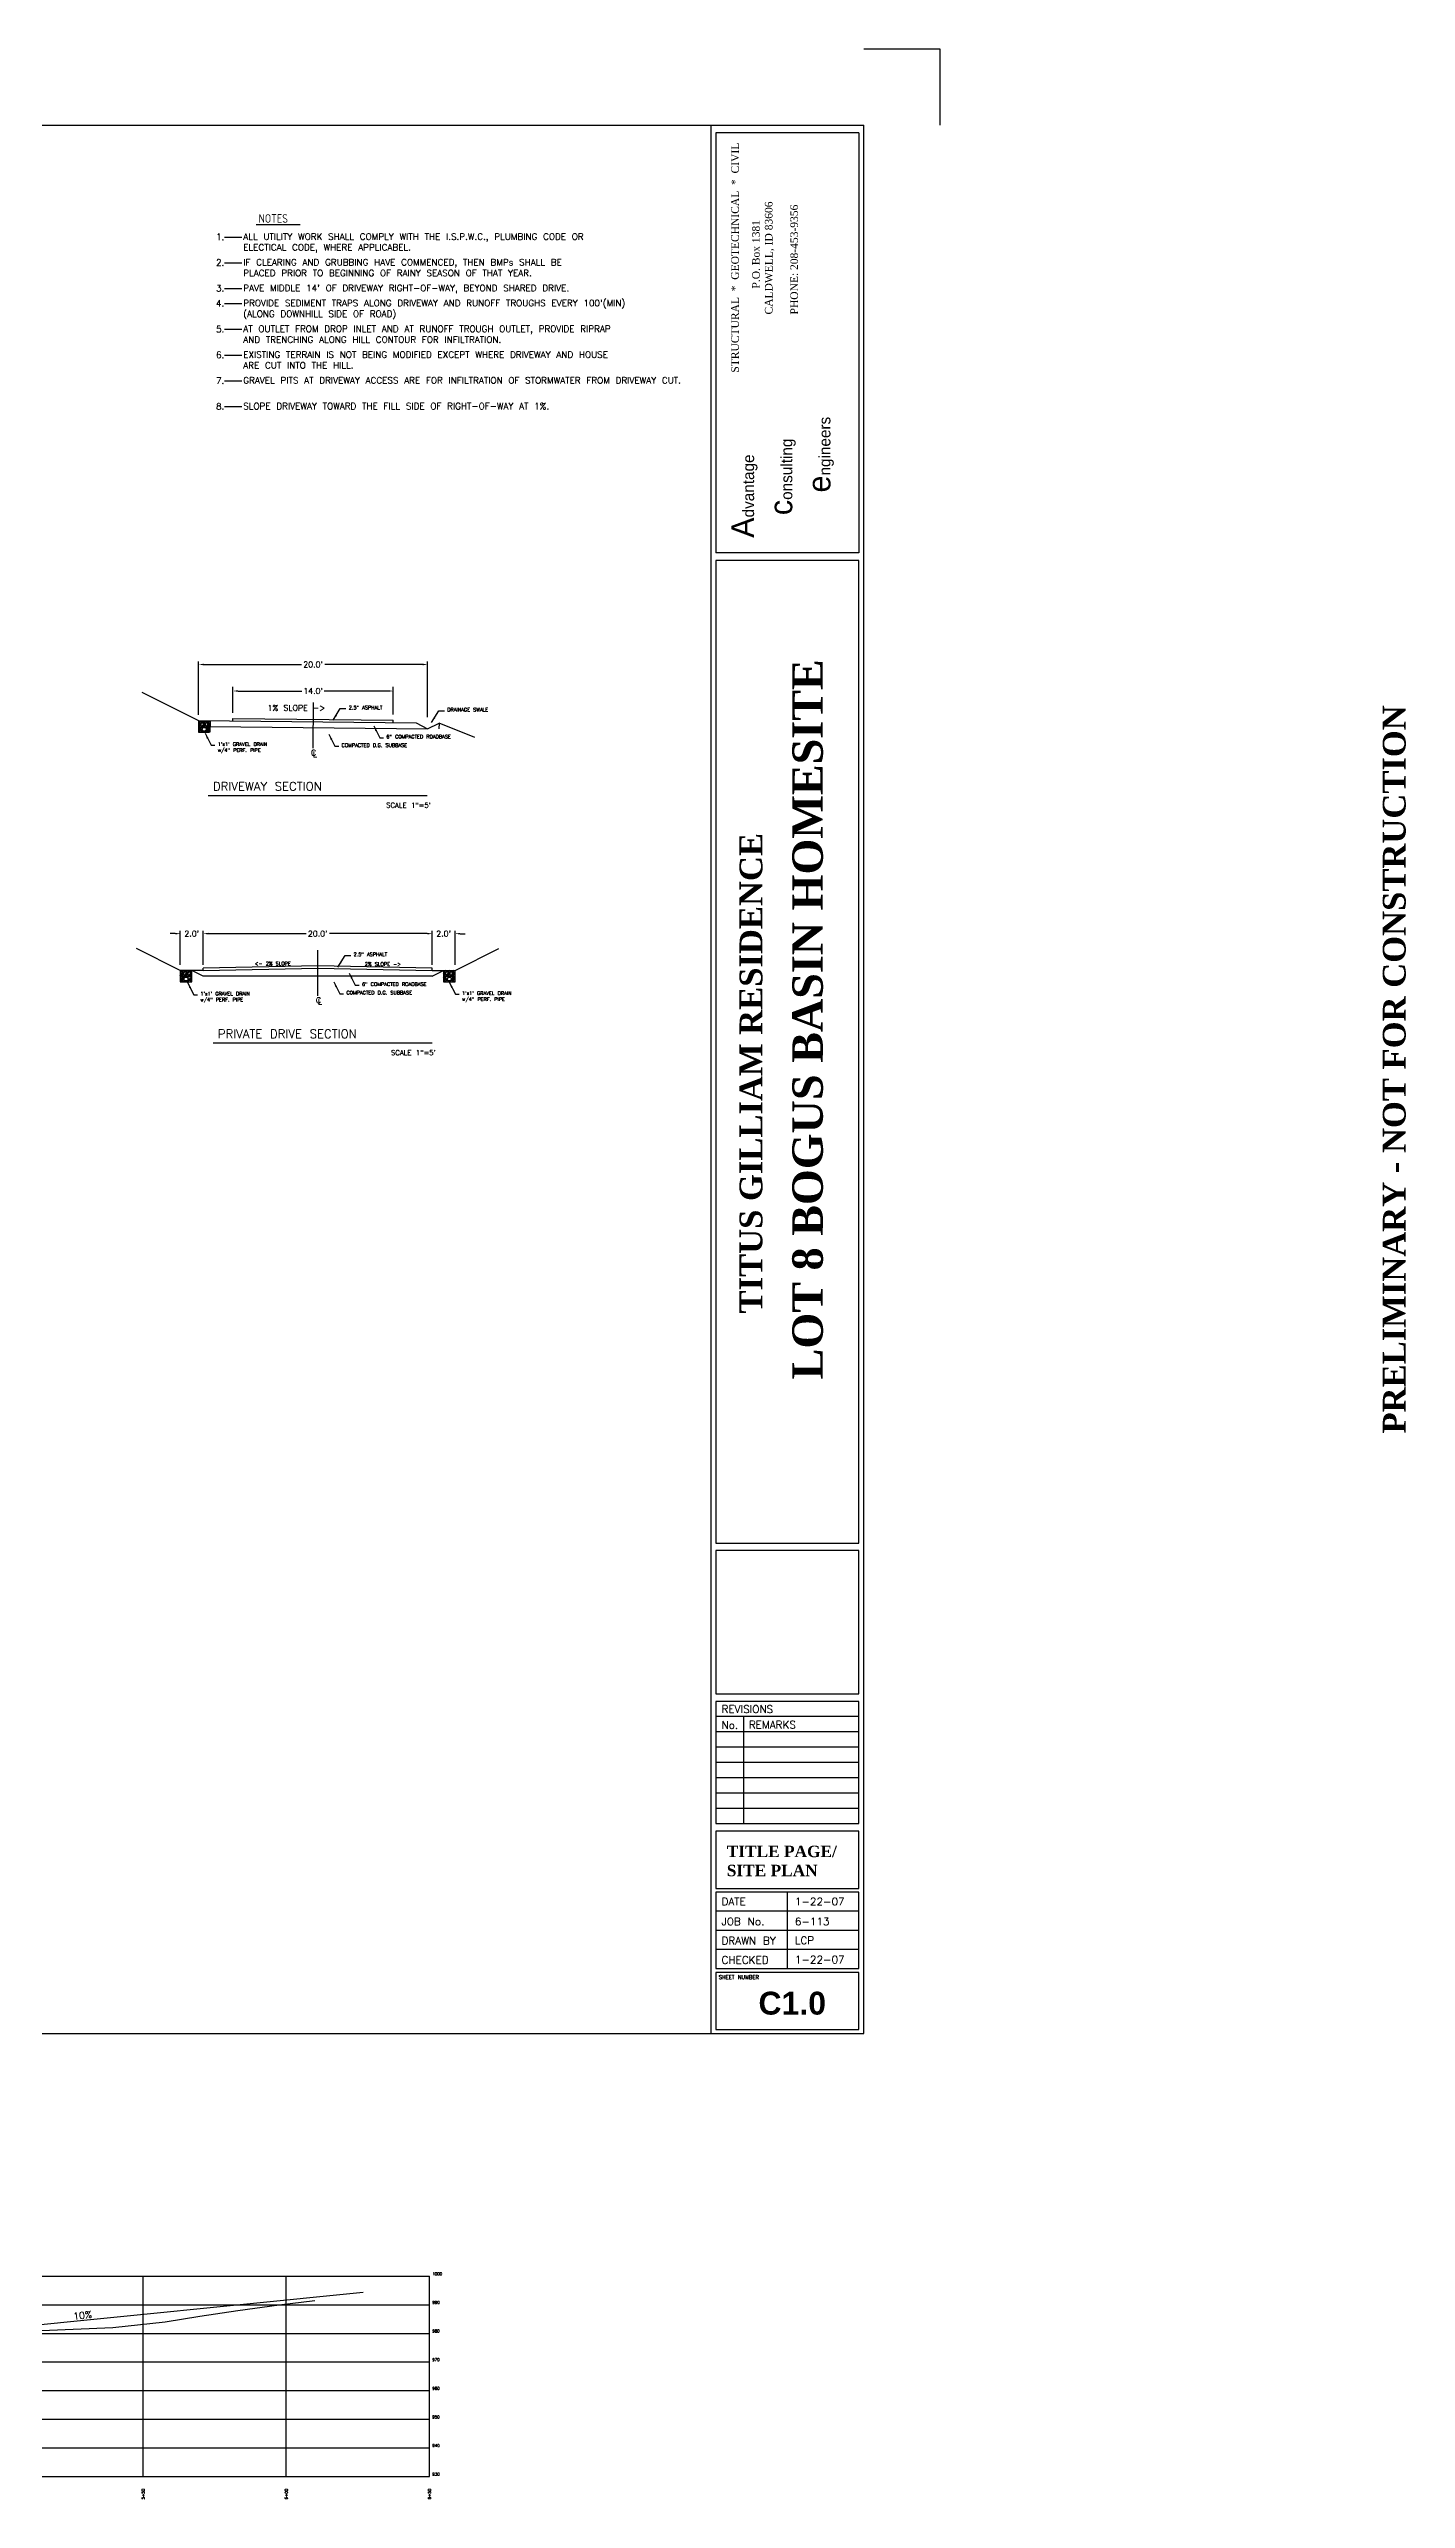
# Model space of a CAD drawing. Header units: inches. Extents: x 798 to 1921, y 392 to 1318.
# Drawn here: x 1447 to 1921, y 396 to 1252 of the extents above; entities that cross this region are included whole.
import ezdxf
from ezdxf.enums import TextEntityAlignment as Align

# ---------------------------------------------------------------- set-up
doc = ezdxf.new("R2010")
doc.units = ezdxf.units.IN
doc.header["$MEASUREMENT"] = 0
for name, color, linetype in [('D-TEXT', 1, 'Continuous'), ('D-VERT ALIGN', 5, 'Continuous'), ('Dim', 2, 'Continuous'), ('GRID', 9, 'Continuous'), ('GRIDTEXT', 7, 'Continuous'), ('Object', 4, 'Continuous'), ('Rebar', 5, 'Continuous'), ('S-EXISTING GRADE', 1, 'Continuous'), ('Text', 3, 'Continuous')]:
    doc.layers.add(name, color=color, linetype=linetype)
doc.styles.add('ARCHSTYL', font='ARCHSTYL.SHX')
doc.styles.get("Standard").update_dxf_attribs({"font": 'txt.shx', "height": 2})
doc.dimstyles.get("Standard").update_dxf_attribs({"dimtxt": 1.5, "dimasz": 0.75, "dimexe": 0.18, "dimexo": 0.0625, "dimgap": 0.09, "dimtad": 0, "dimtih": 1, "dimtoh": 1, "dimzin": 0, "dimdsep": 46, "dimtxsty": 'Standard', "dimcen": 0.09, "dimadec": 0, "dimazin": 0, "dimtfac": 1, "dimtofl": 0, "dimtmove": 0, "dimatfit": 3, "dimfxl": 1, "dimtolj": 1, "dimtzin": 0, "dimarcsym": 0})
pattern_1 = [(228.0128, (1.08, 1.5), (-11.999997348, -13.5000020124), [0.201804, -19.978632]), (184.9697, (0.945, 1.35), (18.0000015773, 1.4999869605), [0.346302, -34.2838875]), (132.5104, (0.6, 1.32), (14.9999860775, -16.500013011), [0.244182, -24.174048]), (267.2737, (0.015, 0.945), (1.4999940266, 30.0000004425), [0.315357, -31.220337]), (292.8337, (0, 0.63), (-7.5000148582, 17.9999946177), [0.3092325, -30.6140595]), (357.2737, (0.12, 0.345), (-30.0000004425, 1.4999940266), [0.315357, -31.220337]), (37.6942, (0.435, 0.33), (-19.5000110184, -14.9999856077), [0.4170435, -41.2872735]), (72.2553, (0.765, 0.585), (10.500016144, 32.9999943469), [0.393732, -38.9794815]), (121.4296, (0.885, 0.96), (-12.0000123513, 19.4999925547), [0.316425, -31.3261095]), (175.2364, (0.72, 1.23), (16.5000014195, -1.499987299), [0.361248, -17.7011445]), (222.3974, (0.36, 1.26), (-18.0000110266, -16.499988123), [0.467172, -46.2500625]), (138.8141, (1.5, 0.93), (-10.50000442, 8.99999597), [0.1594515, -15.785766]), (171.4692, (1.38, 1.035), (19.4999974272, -3.000011865), [0.3033555, -30.0322665]), (225, (1.08, 1.08), (-2e-16, -1.50000046), [0.2121315, -1.909188]), (203.1986, (0.975, 1.26), (7.499999596, 3.000001988), [0.114237, -11.3094225]), (291.8014, (0.87, 1.215), (-1.499999866, 4.50000041), [0.1615545, -7.916193]), (30.9638, (0.93, 1.065), (4.499997033, 3.000003725), [0.2623935, -8.4840345]), (161.5651, (1.155, 1.2), (3.00000065, -1.4999976), [0.1897365, -4.5536805]), (16.3895, (0, 1.215), (15.0000032976, 4.4999890647), [0.2658, -26.3142675]), (70.3462, (0.255, 1.29), (-5.999992871, -16.5000032034), [0.2229915, -22.076112]), (293.1986, (1.155, 1.5), (-3.000001988, 7.499999596), [0.2284725, -11.195187]), (343.6105, (1.245, 1.29), (-15.0000032976, 4.4999890647), [0.2658, -26.3142675]), (339.444, (0, 0.285), (-7.500002767, 2.999993995), [0.25632, -12.559686]), (294.7751, (0.24, 0.195), (-7.499988284, 16.500005133), [0.214767, -21.2619645]), (66.8014, (1.17, 0), (3.000001988, 7.499999596), [0.2284725, -11.195187]), (17.354, (1.26, 0.21), (-19.5000030286, -5.9999917534), [0.2514465, -24.893136]), (69.444, (0.435, 0), (-2.999993995, -7.500002767), [0.12816, -12.687846]), (101.3099, (1.08, 0), (-1.49999645, 6.00000113), [0.076485, -7.5720435]), (165.9638, (1.065, 0.075), (4.50000082, -1.499997086), [0.3092325, -5.875425]), (186.009, (0.765, 0.15), (14.9999996264, 1.4999989762), [0.286575, -28.3708845]), (303.6901, (0.93, 0.93), (-1.500002, 2.99999934), [0.216333, -5.1919935]), (353.1572, (1.05, 0.75), (25.4999990482, -3.0000119969), [0.377691, -37.3913445]), (60.9454, (1.425, 0.705), (-6.000000041, -10.500000577), [0.154434, -15.289011]), (90, (1.5, 0.84), (-1.5, 1.5), [0.09, -1.41]), (120.2564, (0.735, 0.195), (5.99999233, -10.500003684), [0.208386, -20.63028]), (48.0128, (0.63, 0.375), (11.999997348, 13.5000020124), [0.403608, -19.776828]), (0, (0.9, 0.675), (1.5, 1.5), [0.39, -1.11]), (325.3048, (1.29, 0.675), (-14.9999913885, 10.5000129144), [0.237171, -23.479911]), (254.0546, (1.485, 0.54), (-1.499999834, -6.00000019), [0.218403, -10.701762]), (207.646, (1.425, 0.33), (-28.4999937108, -15.0000115698), [0.3555975, -35.204211]), (175.4261, (1.11, 0.165), (-19.5000008375, 1.4999922017), [0.3761985, -37.243611])]

# ---------------------------------------------------------------- blocks, each defined once
blk = doc.blocks.new('*D8')
at = {"layer": 'Defpoints', "color": 0}
for p in [(1499.23, 1037.22), (1499.23, 1017.59), (1579.22, 1016.79)]:
    blk.add_point(p, dxfattribs=at)
at = {"layer": 'Dim', "color": 0, "lineweight": -2}
for p, q in [((1499.23, 1019.59), (1499.23, 1038.22)), ((1500.98, 1037.22), (1535.16, 1037.22)), ((1577.47, 1037.22), (1543.29, 1037.22)), ((1579.22, 1018.79), (1579.22, 1038.22))]:
    blk.add_line(p, q, dxfattribs=at)
at = {"layer": 'Dim', "color": 0}
for points in [[(1500.98, 1037.51), (1500.98, 1036.92), (1499.23, 1037.22)], [(1577.47, 1037.51), (1577.47, 1036.92), (1579.22, 1037.22)]]:
    blk.add_solid(points, dxfattribs=at)
at = {"layer": 'Dim', "color": 0, "insert": (1539.23, 1037.22), "char_height": 2, "attachment_point": 5}
blk.add_mtext("\\A1;20.0'", dxfattribs=at)
blk = doc.blocks.new('*D9')
at = {"layer": 'Defpoints', "color": 0}
for p in [(1511.24, 1027.95), (1511.24, 1018.31), (1567.23, 1017.75)]:
    blk.add_point(p, dxfattribs=at)
at = {"layer": 'Dim', "color": 0, "lineweight": -2}
for p, q in [((1511.24, 1020.31), (1511.24, 1029.45)), ((1512.99, 1027.95), (1535.33, 1027.95)), ((1565.48, 1027.95), (1543.13, 1027.95)), ((1567.23, 1019.75), (1567.23, 1029.45))]:
    blk.add_line(p, q, dxfattribs=at)
at = {"layer": 'Dim', "color": 0}
for points in [[(1512.99, 1028.25), (1512.99, 1027.66), (1511.24, 1027.95)], [(1565.48, 1028.25), (1565.48, 1027.66), (1567.23, 1027.95)]]:
    blk.add_solid(points, dxfattribs=at)
at = {"layer": 'Dim', "color": 0, "insert": (1539.23, 1027.95), "char_height": 2, "attachment_point": 5}
blk.add_mtext("\\A1;14.0'", dxfattribs=at)
blk = doc.blocks.new('*D16')
at = {"layer": 'Defpoints', "color": 0}
for p in [(1500.83, 943.18), (1500.83, 931.13), (1580.83, 930.33)]:
    blk.add_point(p, dxfattribs=at)
at = {"layer": 'Dim', "color": 0, "lineweight": -2}
for p, q in [((1500.83, 933.13), (1500.83, 944.18)), ((1502.58, 943.18), (1536.76, 943.18)), ((1579.08, 943.18), (1544.9, 943.18)), ((1580.83, 932.33), (1580.83, 944.18))]:
    blk.add_line(p, q, dxfattribs=at)
at = {"layer": 'Dim', "color": 0}
for points in [[(1502.58, 943.47), (1502.58, 942.88), (1500.83, 943.18)], [(1579.08, 943.47), (1579.08, 942.88), (1580.83, 943.18)]]:
    blk.add_solid(points, dxfattribs=at)
at = {"layer": 'Dim', "color": 0, "insert": (1540.83, 943.18), "char_height": 2, "attachment_point": 5}
blk.add_mtext("\\A1;20.0'", dxfattribs=at)
blk = doc.blocks.new('*D17')
at = {"layer": 'Defpoints', "color": 0}
for p in [(1588.83, 943.17), (1580.83, 930.33), (1588.83, 930.33)]:
    blk.add_point(p, dxfattribs=at)
at = {"layer": 'Dim', "color": 0, "lineweight": -2}
for p, q in [((1580.83, 932.33), (1580.83, 944.17)), ((1588.83, 932.33), (1588.83, 944.17)), ((1590.58, 943.17), (1592.33, 943.17))]:
    blk.add_line(p, q, dxfattribs=at)
at = {"layer": 'Dim', "color": 0}
blk.add_solid([(1590.58, 943.46), (1590.58, 942.88), (1588.83, 943.17)], dxfattribs=at)
at = {"layer": 'Dim', "color": 0, "insert": (1584.83, 943.17), "char_height": 2, "attachment_point": 5}
blk.add_mtext("\\A1;2.0'", dxfattribs=at)
blk = doc.blocks.new('*D18')
at = {"layer": 'Defpoints', "color": 0}
for p in [(1492.83, 943.18), (1492.83, 930.33), (1500.83, 930.33)]:
    blk.add_point(p, dxfattribs=at)
at = {"layer": 'Dim', "color": 0, "lineweight": -2}
for p, q in [((1491.08, 943.18), (1489.33, 943.18)), ((1492.83, 932.33), (1492.83, 944.18)), ((1500.83, 932.33), (1500.83, 944.18))]:
    blk.add_line(p, q, dxfattribs=at)
at = {"layer": 'Dim', "color": 0}
blk.add_solid([(1491.08, 943.47), (1491.08, 942.88), (1492.83, 943.18)], dxfattribs=at)
at = {"layer": 'Dim', "color": 0, "insert": (1496.83, 943.18), "char_height": 2, "attachment_point": 5}
blk.add_mtext("\\A1;2.0'", dxfattribs=at)

msp = doc.modelspace()

# ---------------------------------------------------------------- hatches: boundary and pattern name
at = {"layer": 'Object'}
h = msp.add_hatch(dxfattribs=at)
h.set_pattern_fill('GRAVEL', color=256, scale=1.5, style=0)
h.set_pattern_definition(pattern_1)
h.paths.add_polyline_path([(1503.227, 1017.554), (1499.227, 1017.594), (1499.187, 1013.594), (1503.187, 1013.554)])
edge = h.paths.add_edge_path(flags=16)
edge.add_arc((1501.197, 1014.574), 0.667, 0, 360)
h = msp.add_hatch(dxfattribs=at)
h.set_pattern_fill('GRAVEL', color=256, scale=1.5, style=0)
h.set_pattern_definition(pattern_1)
edge = h.paths.add_edge_path(flags=16)
edge.add_arc((1494.829, 927.311), 0.667, 0, 360)
h.paths.add_polyline_path([(1492.829, 930.327), (1492.829, 926.327), (1496.829, 926.327), (1496.829, 930.327)])
h = msp.add_hatch(dxfattribs=at)
h.set_pattern_fill('GRAVEL', color=256, scale=1.5, style=0)
h.set_pattern_definition(pattern_1)
edge = h.paths.add_edge_path(flags=16)
edge.add_arc((1586.829, 927.311), 0.667, 0, 360)
h.paths.add_polyline_path([(1584.829, 930.327), (1584.829, 926.327), (1588.829, 926.327), (1588.829, 930.327)])

# ---------------------------------------------------------------- linework, layer by layer
at = {"layer": 'D-VERT ALIGN'}
msp.add_line((929.87, 405.755), (1556.768, 468.483), dxfattribs=at)
at = {"layer": 'Dim'}
for p, q in [((1758.231, 1252.267), (1731.564, 1252.267)), ((1758.231, 1225.601), (1758.231, 1252.267))]:
    msp.add_line(p, q, dxfattribs=at)
at = {"layer": 'GRID'}
for p, q in [((929.87, 474.131), (1579.87, 474.131)), ((1479.87, 404.131), (1479.87, 474.131)), ((1529.87, 404.131), (1529.87, 474.131)), ((1579.87, 404.131), (1579.87, 474.131)), ((929.87, 464.131), (1579.87, 464.131)), ((929.87, 454.131), (1579.87, 454.131)), ((929.87, 444.131), (1579.87, 444.131)), ((929.87, 434.131), (1579.87, 434.131)), ((929.87, 424.131), (1579.87, 424.131)), ((929.87, 414.131), (1579.87, 414.131)), ((929.87, 404.131), (1579.87, 404.131))]:
    msp.add_line(p, q, dxfattribs=at)
at = {"layer": 'Object'}
for p, q in [((1679.897, 1222.934), (1679.897, 1076.267)), ((1729.897, 1222.934), (1679.897, 1222.934)), ((1729.897, 1222.934), (1729.897, 1076.267)), ((1519.332, 1190.97), (1534.671, 1190.97)), ((1729.897, 1076.267), (1679.897, 1076.267)), ((1679.897, 1073.601), (1679.897, 730.267)), ((1729.897, 1073.601), (1679.897, 1073.601)), ((1729.897, 730.267), (1729.897, 1073.601)), ((1479.429, 1027.493), (1499.227, 1017.594)), ((1539.293, 1023.924), (1539.133, 1007.929)), ((1499.227, 1017.594), (1499.187, 1013.594)), ((1499.187, 1013.594), (1503.084, 1013.555)), ((1499.227, 1017.594), (1575.224, 1016.834)), ((1503.227, 1017.554), (1503.187, 1013.554)), ((1503.207, 1015.554), (1579.203, 1014.794)), ((1511.227, 1017.474), (1511.235, 1018.307)), ((1511.235, 1018.307), (1567.232, 1017.747)), ((1567.224, 1016.914), (1567.232, 1017.747)), ((1575.224, 1016.834), (1579.203, 1014.794)), ((1579.203, 1014.794), (1583.223, 1016.754)), ((1583.223, 1016.754), (1583.203, 1014.754)), ((1595.723, 1011.754), (1583.223, 1016.754)), ((1492.829, 930.327), (1477.551, 937.966)), ((1540.829, 921.463), (1540.829, 937.457)), ((1588.829, 930.327), (1604.108, 937.966)), ((1500.829, 930.327), (1492.829, 930.327)), ((1492.829, 930.327), (1492.829, 926.327)), ((1492.829, 930.327), (1496.829, 930.327)), ((1492.829, 926.327), (1496.829, 926.327)), ((1500.829, 928.327), (1496.829, 930.327)), ((1496.829, 926.327), (1496.829, 930.327)), ((1540.829, 931.96), (1500.829, 931.16)), ((1500.829, 930.327), (1500.829, 931.16)), ((1500.829, 930.327), (1540.829, 931.127)), ((1580.829, 928.327), (1500.829, 928.327)), ((1580.829, 931.16), (1540.829, 931.96)), ((1540.829, 931.127), (1580.829, 930.327)), ((1580.829, 930.327), (1580.829, 931.16)), ((1580.829, 930.327), (1588.829, 930.327)), ((1580.829, 928.327), (1584.829, 930.327)), ((1584.829, 930.327), (1588.829, 930.327)), ((1584.829, 930.327), (1584.829, 926.327)), ((1584.829, 926.327), (1588.829, 926.327)), ((1588.829, 926.327), (1588.829, 930.327)), ((1679.897, 730.267), (1729.897, 730.267)), ((1679.897, 727.601), (1679.897, 677.601)), ((1729.897, 727.601), (1679.897, 727.601)), ((1729.897, 677.601), (1729.897, 727.601)), ((1679.897, 677.601), (1729.897, 677.601)), ((1729.897, 674.934), (1679.897, 674.934)), ((1679.897, 674.934), (1679.897, 632.267)), ((1729.897, 669.601), (1679.897, 669.601)), ((1689.673, 632.267), (1689.673, 669.601)), ((1729.897, 632.267), (1729.897, 674.934)), ((1729.897, 664.267), (1679.897, 664.267)), ((1729.897, 658.934), (1679.897, 658.934)), ((1729.897, 653.601), (1679.897, 653.601)), ((1729.897, 648.267), (1679.897, 648.267)), ((1679.897, 642.934), (1729.897, 642.934)), ((1679.897, 637.601), (1729.897, 637.601)), ((1679.897, 632.267), (1729.897, 632.267)), ((1679.897, 629.601), (1679.897, 609.601)), ((1729.897, 629.601), (1679.897, 629.601)), ((1729.897, 609.601), (1729.897, 629.601)), ((1679.897, 609.601), (1729.897, 609.601)), ((1729.897, 608.267), (1679.897, 608.267)), ((1679.897, 608.267), (1679.897, 581.601)), ((1704.897, 581.601), (1704.897, 608.267)), ((1729.897, 581.601), (1729.897, 608.267)), ((1729.897, 601.601), (1679.897, 601.601)), ((1729.897, 594.934), (1679.897, 594.934)), ((1729.897, 588.267), (1679.897, 588.267)), ((1679.897, 581.601), (1729.897, 581.601)), ((1729.897, 580.267), (1679.897, 580.267)), ((1679.897, 580.267), (1679.897, 560.267)), ((1729.897, 560.267), (1729.897, 580.267)), ((1679.897, 560.267), (1729.897, 560.267))]:
    msp.add_line(p, q, dxfattribs=at)
for centre in [(1501.197, 1014.574), (1494.829, 927.311), (1586.829, 927.311)]:
    msp.add_circle(centre, 0.667, dxfattribs=at)
at = {"layer": 'Rebar'}
for p, q in [((824.897, 1225.601), (1731.564, 1225.601)), ((1678.231, 558.934), (1678.231, 1225.601)), ((1731.564, 558.934), (1731.564, 1225.601)), ((1502.602, 991.447), (1579.073, 991.447)), ((1504.298, 904.98), (1580.77, 904.98)), ((824.897, 558.934), (1731.564, 558.934))]:
    msp.add_line(p, q, dxfattribs=at)
at = {"layer": 'S-EXISTING GRADE'}
msp.add_lwpolyline([(1419.284, 454.131), (1469.212, 456.131), (1487.529, 458.131), (1499.657, 460.131), (1512.904, 462.131), (1527.332, 464.131), (1539.85, 465.659)], dxfattribs=at)
at = {"layer": 'Text'}
for p, q in [((1508.289, 1186.581), (1514.289, 1186.581)), ((1508.289, 1177.606), (1514.289, 1177.606)), ((1508.289, 1168.601), (1514.289, 1168.601)), ((1508.289, 1163.351), (1514.289, 1163.351)), ((1508.289, 1154.351), (1514.289, 1154.351)), ((1508.289, 1145.351), (1514.289, 1145.351)), ((1508.289, 1136.351), (1514.289, 1136.351)), ((1508.289, 1127.351), (1514.289, 1127.351))]:
    msp.add_line(p, q, dxfattribs=at)

# ---------------------------------------------------------------- texts
at = {"layer": 'D-TEXT'}
msp.add_text('10%', height=2.4, rotation=6.494996, dxfattribs=at).set_placement((1455.548, 458.855))
at = {"layer": 'GRIDTEXT'}
for s, p in [('1000', (1580.87, 474.131)), ('990', (1580.87, 464.131)), ('980', (1580.87, 454.131)), ('970', (1580.87, 444.131)), ('960', (1580.87, 434.131)), ('950', (1580.87, 424.131)), ('940', (1580.87, 414.131)), ('930', (1580.87, 404.131))]:
    msp.add_text(s, height=1, dxfattribs=at).set_placement(p, align=Align.BOTTOM_LEFT)
for s, p in [('5+50', (1479.87, 396.131)), ('6+00', (1529.87, 396.131)), ('6+50', (1579.87, 396.131))]:
    msp.add_text(s, height=1, rotation=90, dxfattribs=at).set_placement(p, align=Align.MIDDLE_LEFT)
at = {"layer": 'Object', "attachment_point": 1, "rotation": 90}
for s, insert, char_height, width in [('{\\fTimes New Roman|b0|i0|c0|p18;STRUCTURAL  *  GEOTECHNICAL  *  CIVIL}', (1685.286, 1139.196), 2.66667, 80), ('{\\fTimes New Roman|b0|i0|c0|p18;         P.O. Box 1381\\PCALDWELL, ID 83606\\P\\PPHONE: 208-453-9356}', (1692.594, 1159.503), 2.66667, 40), ('{\\fCastellar|b0|i0|c0|p18;A\\H0.5x;dvantage\\P\\H1.333x;    \\H1.5x;c\\H0.5x;onsulting\\P\\H1.333x;        \\H1.5x;e\\H0.5x;ngineers}', (1685.286, 1081.467), 7.998, 73.33333), ('{\\fTimes New Roman|b1|i0|c0|p18;LOT 8 BOGUS BASIN HOMESITE}', (1706.615, 787.459), 10.66667, 254.5008), ('{\\fTimes New Roman|b1|i0|c0|p18;PRELIMINARY - NOT FOR CONSTRUCTION}', (1912.879, 768.529), 8, 261.82904), ('{\\fTimes New Roman|b1|i0|c0|p18;TITUS GILLIAM RESIDENCE}', (1688.176, 810.47), 8, 179.60187)]:
    msp.add_mtext(s, dxfattribs=dict(at, insert=insert, char_height=char_height, width=width))
at = {"layer": 'Object', "attachment_point": 1}
for s, insert, char_height, width in [('REVISIONS', (1681.897, 673.566), 2.6667, 32.99733), ('No.', (1681.897, 668), 2.6667, 9.33333), ('REMARKS', (1691.429, 668.105), 2.6667, 20), ('{\\fTimes New Roman|b1|i0|c0|p18;TITLE PAGE/\\PSITE PLAN}', (1683.743, 624.521), 4, 42.54667), ('JOB No.', (1681.897, 599.371), 2.6667, 18.00006), ('DATE', (1681.897, 606.351), 2.6667, 13.33333), ('6-113', (1707.508, 599.371), 2.6667, 20), ('1-22-07', (1707.508, 606.351), 2.6667, 20), ('DRAWN BY', (1681.897, 592.65), 2.6667, 23.00006), ('LCP', (1707.508, 592.779), 2.6667, 20), ('CHECKED', (1681.897, 585.929), 2.6667, 20), ('1-22-07', (1707.508, 586.058), 2.6667, 20), ('SHEET NUMBER', (1680.93, 579.254), 1.33333, 20), ('{\\fArial|b1|i0|c0|p34;C1.0}', (1694.794, 573.505), 8, 26.59733)]:
    msp.add_mtext(s, dxfattribs=dict(at, insert=insert, char_height=char_height, width=width))
at = {"layer": 'Text', "insert": (1520.179, 1194.554), "char_height": 3, "width": 23.6814, "attachment_point": 1, "style": 'ARCHSTYL'}
msp.add_mtext('{\\Farchstyl.shx;NOTES}', dxfattribs=at)
at = {"layer": 'Text', "attachment_point": 1}
for s, insert, char_height, width in [('1.', (1505.311, 1187.759), 2.25, 5.5797), ('ALL UTILITY WORK SHALL COMPLY WITH THE I.S.P.W.C., PLUMBING CODE OR ELECTICAL CODE, WHERE APPLICABEL.', (1514.831, 1187.847), 2.25, 146.0798), ('2.', (1505.311, 1178.784), 2.25, 5.5797), ('IF CLEARING AND GRUBBING HAVE COMMENCED, THEN BMPs SHALL BE\\PPLACED PRIOR TO BEGINNING OF RAINY SEASON OF THAT YEAR.', (1514.831, 1178.872), 2.25, 146.0798), ('3.', (1505.311, 1169.779), 2.25, 5.5797), ('4.', (1505.311, 1164.529), 2.25, 5.5797), ("PAVE MIDDLE 14' OF DRIVEWAY RIGHT-OF-WAY, BEYOND SHARED DRIVE.", (1514.831, 1169.867), 2.25, 146.0798), ("PROVIDE SEDIMENT TRAPS ALONG DRIVEWAY AND RUNOFF TROUGHS EVERY 100'(MIN) (ALONG DOWNHILL SIDE OF ROAD)", (1514.831, 1164.617), 2.25, 146.0798), ('AT OUTLET FROM DROP INLET AND AT RUNOFF TROUGH OUTLET, PROVIDE RIPRAP AND TRENCHING ALONG HILL CONTOUR FOR INFILTRATION.', (1514.831, 1155.617), 2.25, 146.0798), ('5.', (1505.311, 1155.529), 2.25, 5.5797), ('6.', (1505.311, 1146.529), 2.25, 5.5797), ('EXISTING TERRAIN IS NOT BEING MODIFIED EXCEPT WHERE DRIVEWAY AND HOUSE ARE CUT INTO THE HILL.', (1514.831, 1146.617), 2.25, 146.0798), ('7.', (1505.311, 1137.529), 2.25, 5.5797), ('GRAVEL PITS AT DRIVEWAY ACCESS ARE FOR INFILTRATION OF STORMWATER FROM DRIVEWAY CUT.', (1514.831, 1137.617), 2.25, 146.0798), ('8.', (1505.311, 1128.529), 2.25, 5.5797), ('SLOPE DRIVEWAY TOWARD THE FILL SIDE OF RIGHT-OF-WAY AT 1%.', (1514.831, 1128.617), 2.25, 146.0798), ('1% SLOPE ->', (1523.321, 1023.05), 2, 23.99104), ('C', (1538.491, 1007.385), 2, 4.0894), ('L', (1539.153, 1006.859), 2, 4.0894), ('DRIVEWAY SECTION', (1504.238, 996.146), 3, 54.79773), ('SCALE 1"=5\'', (1564.76, 988.936), 1.75, 17.4476), ('C', (1540.188, 920.918), 2, 4.0894), ('L', (1540.85, 920.392), 2, 4.0894), ('PRIVATE DRIVE SECTION', (1505.934, 909.68), 3, 72.30792), ('SCALE 1"=5\'', (1566.457, 902.469), 1.75, 17.4476)]:
    msp.add_mtext(s, dxfattribs=dict(at, insert=insert, char_height=char_height, width=width))
at = {"layer": 'Text', "char_height": 1.25, "attachment_point": 1}
for s, insert in [('2.5" ASPHALT', (1551.693, 1022.795)), ('DRAINAGE SWALE', (1586.11, 1022.05)), ('6" COMPACTED ROADBASE', (1564.822, 1012.615)), ('1\'x1\' GRAVEL DRAIN\\Pw/4" PERF. PIPE', (1505.928, 1010.008)), ('COMPACTED D.G. SUBBASE', (1549.167, 1009.635)), ('<- 2% SLOPE', (1518.883, 933.343)), ('2.5" ASPHALT', (1553.39, 936.558)), ('2% SLOPE ->', (1557.308, 933.168)), ('6" COMPACTED ROADBASE', (1556.297, 926.148)), ('1\'x1\' GRAVEL DRAIN\\Pw/4" PERF. PIPE', (1499.841, 922.841)), ('COMPACTED D.G. SUBBASE', (1550.864, 923.169)), ('1\'x1\' GRAVEL DRAIN\\Pw/4" PERF. PIPE', (1591.239, 922.995))]:
    msp.add_mtext(s, dxfattribs=dict(at, insert=insert))

# ---------------------------------------------------------------- dimensions: what is measured, and where the dimension line sits
at = {"layer": 'Dim'}
for base, p1, p2, text, override, picture, middle in [((1499.227, 1037.216), (1579.223, 1016.794), (1499.227, 1017.594), "20.0'", {"dimasz": 1.75, "dimexe": 1, "dimexo": 2, "dimgap": 0.9, "dimpost": "'", "dimdle": 0}, '*D8', (1539.225, 1037.216)), ((1511.235, 1027.954), (1567.232, 1017.747), (1511.235, 1018.307), "14.0'", {"dimasz": 1.75, "dimexe": 1.5, "dimexo": 2, "dimgap": 0.9, "dimpost": "'"}, '*D9', (1539.234, 1027.954)), ((1492.829, 943.176), (1500.829, 930.327), (1492.829, 930.327), "2.0'", {"dimasz": 1.75, "dimexe": 1, "dimexo": 2, "dimgap": 0.9, "dimpost": "'", "dimsd1": 1, "dimsd2": 0}, '*D18', (1496.829, 943.176)), ((1500.833, 943.175), (1580.829, 930.327), (1500.833, 931.127), "20.0'", {"dimasz": 1.75, "dimexe": 1, "dimexo": 2, "dimgap": 0.9, "dimpost": "'", "dimdle": 0}, '*D16', (1540.831, 943.175)), ((1588.829, 943.17), (1580.829, 930.327), (1588.829, 930.327), "2.0'", {"dimasz": 1.75, "dimexe": 1, "dimexo": 2, "dimgap": 0.9, "dimpost": "'", "dimsd1": 1}, '*D17', (1584.829, 943.17))]:
    dim = msp.add_linear_dim(base=base, p1=p1, p2=p2, text=text, dimstyle='Standard', override=override, dxfattribs=at)
    dim.commit()
    dim.dimension.update_dxf_attribs({"geometry": picture, "text_midpoint": middle})

# ---------------------------------------------------------------- leaders
at = {"layer": 'Text', "annotation_type": 0, "has_hookline": 1, "hookline_direction": 0}
for points, text_width in [([(1546.197, 1017.747), (1548.704, 1021.797), (1550.693, 1021.795)], 13.333), ([(1580.614, 1017.002), (1583.121, 1021.052), (1585.11, 1021.05)], 17.083), ([(1501.49, 1013.229), (1503.602, 1009.008), (1504.928, 1009.008)], 20), ([(1544.728, 1012.857), (1546.84, 1008.635), (1548.167, 1008.635)], 25.417), ([(1560.384, 1015.837), (1562.496, 1011.615), (1563.822, 1011.615)], 25.417), ([(1547.894, 931.509), (1550.401, 935.559), (1552.39, 935.558)], 13.333), ([(1495.402, 926.062), (1497.514, 921.841), (1498.841, 921.841)], 20), ([(1546.425, 926.39), (1548.537, 922.169), (1549.864, 922.169)], 25.417), ([(1551.859, 929.37), (1553.971, 925.148), (1555.297, 925.148)], 25.417), ([(1586.8, 926.216), (1588.912, 921.995), (1590.239, 921.995)], 20)]:
    msp.add_leader(points, dimstyle='Standard', override={"dimasz": 2, "dimgap": 1, "dimtad": 0}, dxfattribs=dict(at, text_width=text_width))

doc.saveas('drawing.dxf')
